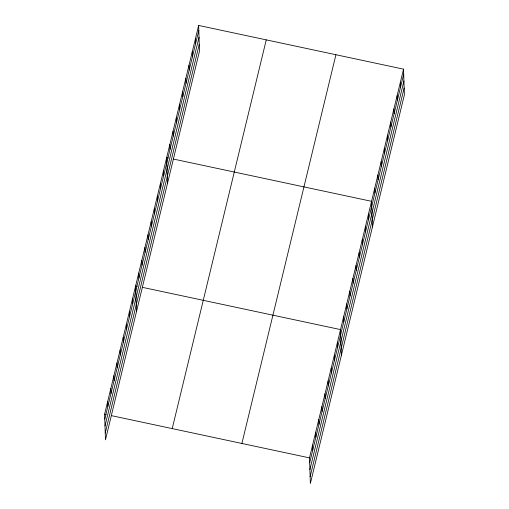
<?xml version="1.0" encoding="UTF-8"?>
<svg xmlns="http://www.w3.org/2000/svg" width="509" height="509" viewBox="0 0 509 509"><rect width="100%" height="100%" fill="white"/><g stroke="black" fill="none" stroke-linecap="round" stroke-linejoin="round"><path stroke-width="0.76" d="M198.644 25.45L199.496 51.116L105.465 439.852L104.612 414.186L198.644 25.45L403.535 69.148L404.388 94.814L310.356 483.55L309.504 457.884L403.535 69.148M104.778 419.13L198.809 30.394M105.007 425.969L199.038 37.233M105.236 433.013L199.273 44.283M172.227 428.603L266.258 39.867M241.89 443.46L335.921 54.724M309.669 462.827L403.701 74.091M309.892 469.667L403.93 80.931M310.127 476.71L404.159 87.974M168.18 157.943L166.672 157.618L167.525 183.291M173.435 159.062L371.564 201.316L372.416 226.989M137.144 286.223L135.642 285.899L136.495 311.572M142.405 287.343L340.534 329.597L341.386 355.269M104.612 414.186L106.114 414.504M111.376 415.624L309.504 457.884M400.341 82.363L400.5 87.306M397.141 95.584L397.306 100.528M393.947 108.799L394.106 113.742M390.747 122.014L390.912 126.957M387.553 135.235L387.712 140.179M384.352 148.45L384.518 153.394M381.158 161.665L381.317 166.608M377.958 174.88L378.123 179.83M374.764 188.101L374.923 193.045M368.459 214.143L368.624 219.093M365.36 226.976L365.519 231.919M362.255 239.803L362.421 244.746M359.15 252.629L359.316 257.573M356.052 265.456L356.211 270.4M352.947 278.283L353.112 283.233M349.842 291.116L350.007 296.06M346.737 303.943L346.903 308.887M343.639 316.77L343.798 321.713M337.429 342.43L337.594 347.373M334.324 355.257L334.489 360.2M331.225 368.083L331.391 373.027M328.12 380.91L328.286 385.854M325.016 393.737L325.181 398.687M321.917 406.57L322.076 411.514M318.812 419.397L318.978 424.341M315.707 432.224L315.873 437.167M312.602 445.051L312.768 450.001M195.45 38.665L195.615 43.615M192.249 51.886L192.415 56.83M189.055 65.101L189.221 70.045M185.855 78.316L186.02 83.266M182.661 91.537L182.826 96.481M179.461 104.752L179.626 109.696M176.267 117.967L176.432 122.911M173.066 131.188L173.232 136.132M169.872 144.403L170.038 149.347M163.574 170.445L163.739 175.395M160.469 183.278L160.634 188.222M157.364 196.105L157.529 201.049M154.265 208.932L154.424 213.875M151.16 221.759L151.326 226.709M148.055 234.592L148.221 239.535M144.95 247.419L145.116 252.362M141.852 260.245L142.011 265.189M138.747 273.072L138.912 278.016M132.544 298.732L132.703 303.676M129.439 311.559L129.604 316.503M126.334 324.386L126.499 329.329M123.229 337.212L123.394 342.163M120.13 350.046L120.289 354.989M117.025 362.872L117.191 367.816M113.921 375.699L114.086 380.643M110.822 388.526L110.981 393.47M107.717 401.353L107.883 406.303"/></g></svg>
